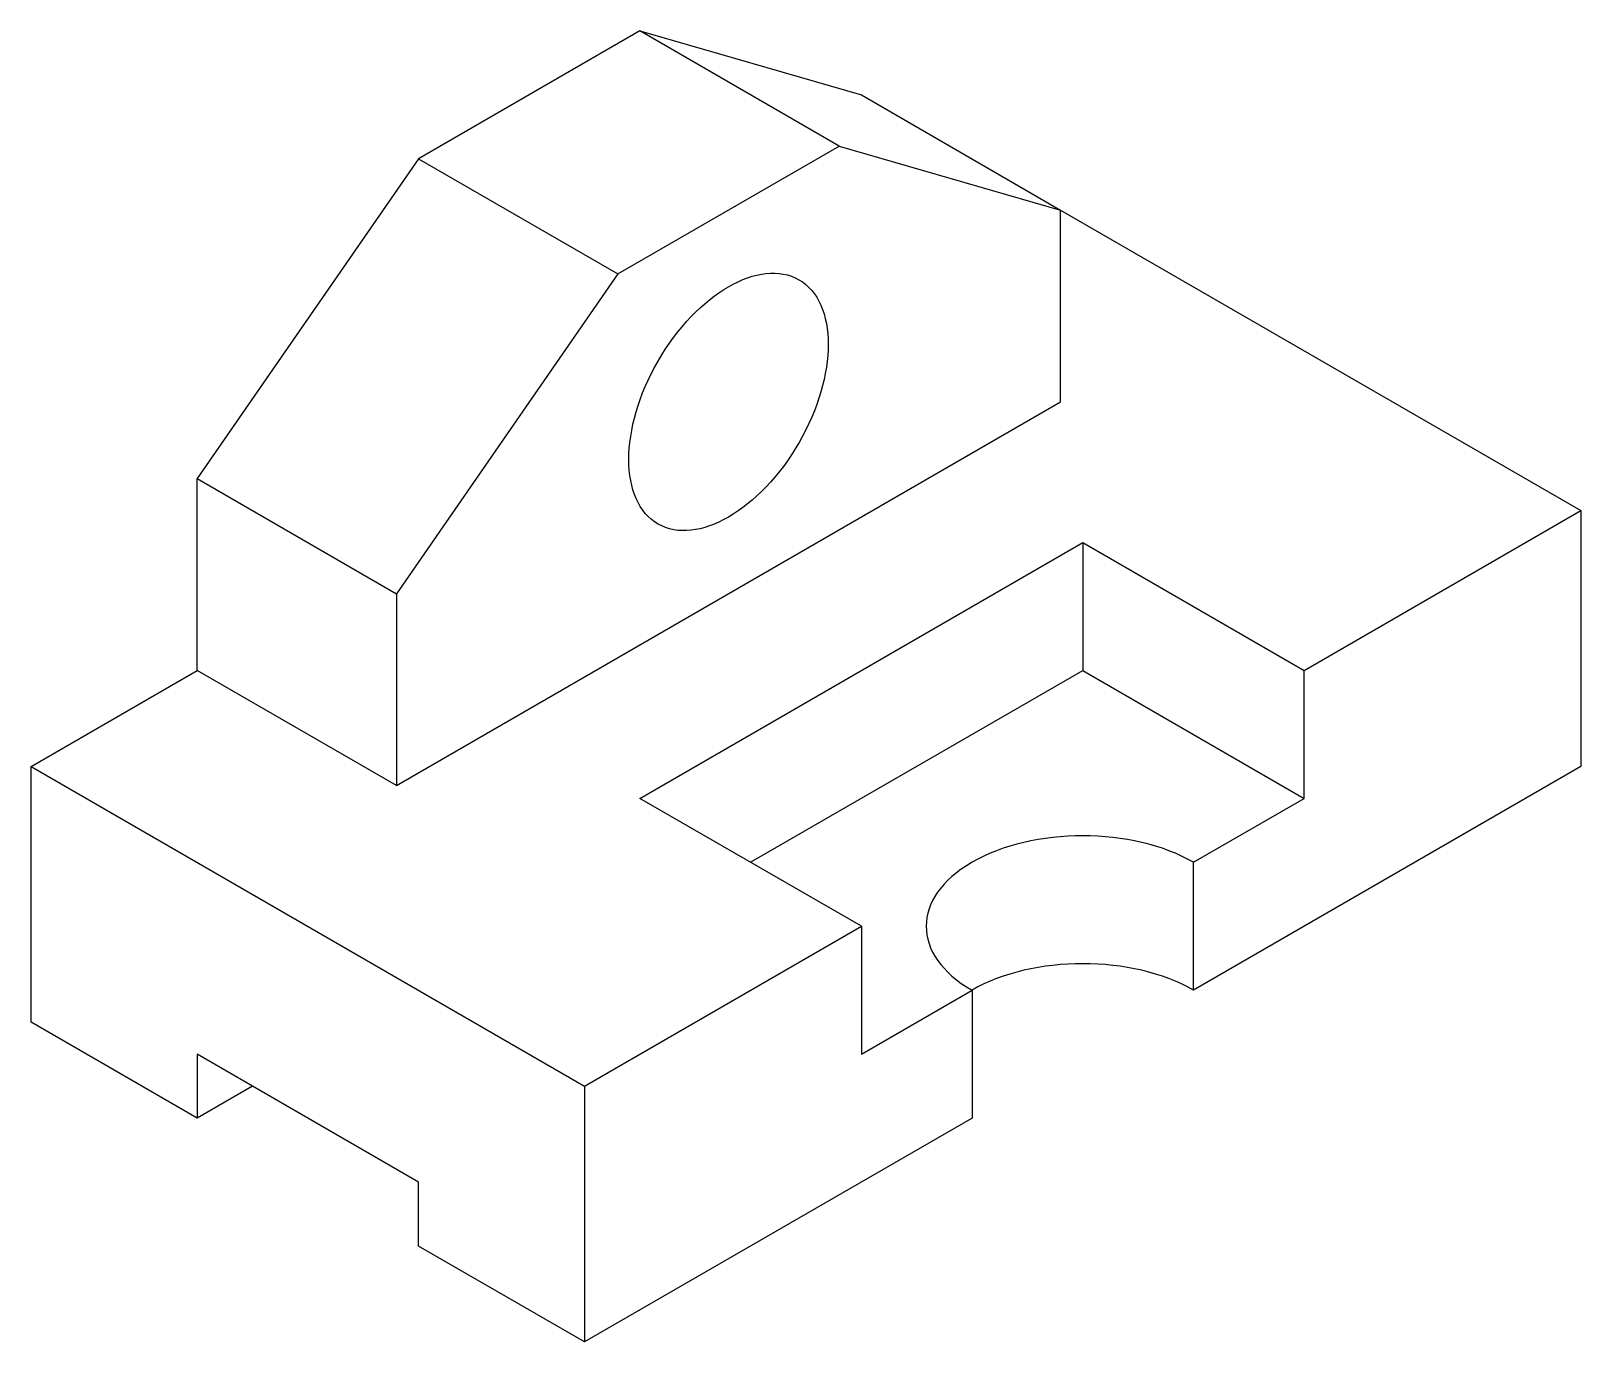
# Model space of a CAD drawing. Header units: inches. Extents: x 22 to 143, y -12 to 90.
import ezdxf

# ---------------------------------------------------------------- set-up
doc = ezdxf.new("R2010")
doc.units = ezdxf.units.IN
doc.header["$MEASUREMENT"] = 0

msp = doc.modelspace()

# ---------------------------------------------------------------- linework, layer by layer
for p, q in [((69.19, 90.12), (51.87, 80.12)), ((84.78, 81.12), (69.19, 90.12)), ((69.19, 90.12), (86.51, 85.12)), ((86.51, 85.12), (102.1, 76.12)), ((51.87, 80.12), (34.55, 55.12)), ((51.87, 80.12), (67.46, 71.12)), ((67.46, 71.12), (84.78, 81.12)), ((84.78, 81.12), (102.1, 76.12)), ((102.1, 61.12), (102.1, 76.12)), ((102.1, 76.12), (142.8, 52.62)), ((67.46, 71.12), (50.14, 46.12)), ((50.14, 31.12), (102.1, 61.12)), ((34.55, 40.12), (34.55, 55.12)), ((34.55, 55.12), (50.14, 46.12)), ((121.15, 40.12), (142.8, 52.62)), ((142.8, 52.62), (142.8, 32.62)), ((69.19, 30.12), (103.83, 50.12)), ((103.83, 50.12), (121.15, 40.12)), ((103.83, 50.12), (103.83, 40.12)), ((50.14, 46.12), (50.14, 31.12)), ((21.56, 32.62), (34.55, 40.12)), ((50.14, 31.12), (34.55, 40.12)), ((77.85, 25.12), (103.83, 40.12)), ((103.83, 40.12), (121.15, 30.12)), ((121.15, 30.12), (121.15, 40.12)), ((21.56, 12.62), (21.56, 32.62)), ((21.56, 32.62), (64.86, 7.62)), ((142.8, 32.62), (112.49, 15.12)), ((86.51, 20.12), (69.19, 30.12)), ((112.49, 25.12), (121.15, 30.12)), ((112.49, 15.12), (112.49, 25.12)), ((64.86, 7.62), (86.51, 20.12)), ((86.51, 20.12), (86.51, 10.12)), ((86.51, 10.12), (95.17, 15.12)), ((95.17, 15.12), (95.17, 5.12)), ((34.55, 5.12), (21.56, 12.62)), ((51.87, 0.12), (34.55, 10.12)), ((34.55, 10.12), (34.55, 5.12)), ((38.88, 7.62), (34.55, 5.12)), ((64.86, 7.62), (64.86, -12.38)), ((95.17, 5.12), (64.86, -12.38)), ((51.87, -4.88), (51.87, 0.12)), ((64.86, -12.38), (51.87, -4.88))]:
    msp.add_line(p, q)
msp.add_ellipse((76.12, 61.12), major_axis=(-5.51, -9.55), ratio=0.57735)
for centre, end_param in [((103.83, 20.12), 7.068583), ((103.83, 10.12), 5.497787)]:
    msp.add_ellipse(centre, major_axis=(-12.25, 0), ratio=0.57735, start_param=3.926991, end_param=end_param)

doc.saveas('drawing.dxf')
